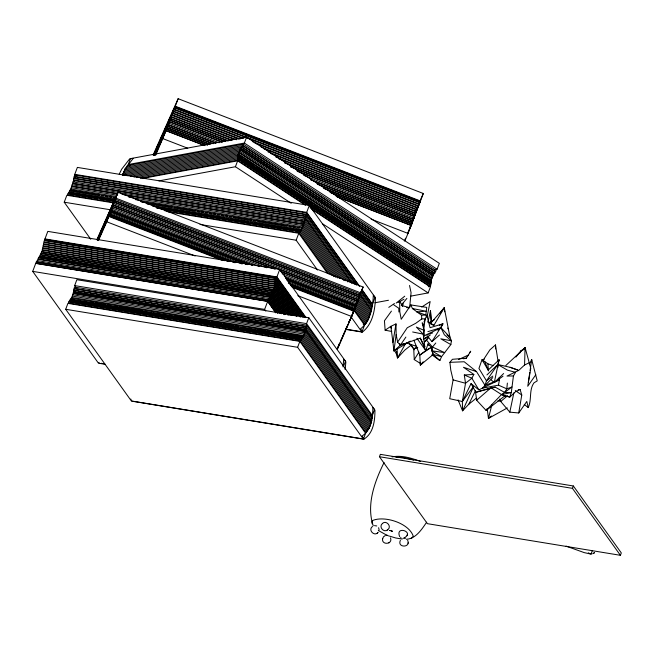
<?xml version="1.0" encoding="UTF-8"?>
<svg xmlns="http://www.w3.org/2000/svg" width="654" height="654" viewBox="0 0 654 654"><rect width="100%" height="100%" fill="white"/><g stroke="black" fill="none" stroke-linecap="round" stroke-linejoin="round"><path stroke-width="0.98" d="M476.692 398.335L476.652 400.256L486.143 410.475L504.733 395.956L509.801 397.06L515.565 391.689L520.11 389.522L521.769 395.032L518.728 412.96L509.809 412.151L500.743 401.474L499.779 399.087M486.936 374.93L497.784 364.523L507.488 370.164L515.548 372.339L513.431 375.944L507.022 376.058L518.81 370.344L524.565 364.981L525.072 347.544L505.877 365.463M414.374 349.857L411.292 345.026L404.793 350.103L397.501 358.032L396.561 354.362L396.659 351.411M410.892 304.936L412.437 308.549L421.593 315.236L425.828 314.966L426.719 307.388L410.892 304.936L401.221 319.283L399.807 311.811L399.619 301.085L402.701 306.236M423.457 328.586L425.304 318.768L421.732 318.98L415.813 323.256L407.254 327.76L397.591 342.116L400.313 345.214L420.285 338.134L424.83 346.906L423.171 334.129L423.988 330.303L422.214 322.79L423.629 326.583M406.657 307.625L409.641 307.674L411.064 292.673L409.535 285.487M382.672 538.463C381.012 545.436 393.144 544.545 390.495 537.85M403.003 538.438C416.647 532.503 394.583 524.631 399.725 536.713M400.379 540.318C396.815 548.06 411.284 547.905 407.63 540.245M342.982 366.861L343.742 359.242L345.892 361.858L345.116 369.575M507.373 383.097L506.793 388.836L504.667 392.416L501.52 394.566L486.143 410.475L487.189 408.807M420.653 362.3L420.309 365.169L433.177 354.484L441.556 356.667L450.843 344.584L451.424 340.783L449.944 337.17L444.27 307.732L430.242 323.755L433.88 325.357L444.27 307.732L444.695 311.786M524.802 349.563L525.072 347.544L522.481 350.577M531.432 361.662L531.694 359.651L537.236 380.865L533.975 382.86C528.775 390.07 531.98 399.774 528.228 407.581L524.271 404.483M391.435 311.108L384.446 320.771L385.124 330.188L390.822 326.346L395.981 323.91L396.169 334.644L393.896 350.985L410.271 341.086M528.318 382.312L529.789 372.461M530.083 370.491L531.694 359.651L529.323 364.164M395.981 323.91L392.948 342.263L393.896 350.985L400.313 345.214L405.881 337.088M476.177 398.294L468.812 404.205L462.566 410.859L462.37 401.499L471.035 383.62L478.883 389.882L482.35 388.165L498.495 385.165L499.378 379.851L499.133 377.865M453.099 379.884L449.715 398.719L462.37 401.499L465.525 383.26L464.299 374.995L473.848 374.448L471.869 378.233L465.525 383.26L453.099 379.884L450.769 370.09L449.911 362.341L452.421 359.299L466.335 358.196L470.716 351.206L469.597 352.759M513.431 375.944L511.297 392.604L509.801 397.06L501.52 394.566L490.982 387.773L475.924 392.294L471.035 383.62M426.972 317.443L430.152 301.559L421.724 307.053M407.05 535.389L407.148 534.874M407.99 543.311L408.088 542.795M382.598 538.831L383.44 536.844L385.394 535.479M509.809 412.151L513.856 392.858M427.969 322.389L430.463 310.593L431.673 321.629M491.849 404.818L488.456 418.421L507.308 407.957M122.404 175.403L125.266 168.642L133.269 158.333L129.713 158.816L121.611 169.263L119.216 174.217M495.797 381.233L499.378 379.851L482.35 388.165L485.047 385.386L486.462 380.808L497.784 364.523L499.108 359.831L488.154 370.082L482.014 359.659L478.941 368.455L486.462 380.808L492.822 376.066M421.536 363.55L420.309 365.169L419.827 355.081L425.779 350.577L428.018 343.857L431.297 347.315L433.177 354.484L439.872 360.567L441.556 356.667L431.902 350.846L432.457 347.045L435.785 343.007M592.181 550.995L591.093 554.118L584.21 552.614L566.053 546.106M105.4 364.335L98.46 363.199L32.7 271.377L35.717 263.39L267.649 301.404L275.718 312.686M37.45 260.562L37.957 259.229L269.881 297.243L281.735 313.789M90.759 239.258L64.223 202.209L66.855 195.26L113.436 202.895M75.905 175.967L74.752 174.356L77.376 167.408L309.309 205.421L375.069 297.243L372.445 304.192L362.063 289.689M75.463 177.953L74.278 176.294L74.785 174.97L306.71 212.983L358.85 285.773M74.613 181.477L73.428 179.817L73.935 178.493L305.859 216.507L305.361 217.831L352.163 283.182M68.948 192.578L70.027 190.012L116.412 197.614M72.185 184.837L72.684 183.512L304.617 221.526L304.118 222.851L72.128 184.78L71.629 186.104L118.014 193.707M65.686 309.285L67.918 303.374L299.851 341.388L365.611 433.21L363.379 439.12L131.454 401.106L65.686 309.285L297.619 347.299L363.379 439.12M75.79 287.212L74.638 285.602L76.87 279.699L308.794 317.713L374.562 409.535L372.33 415.437L370.344 415.118M69.022 301.805L69.528 300.472L301.453 338.486L367.393 430.536L367.891 429.204M74.908 291.635L73.722 289.984L74.229 288.651L306.154 326.665L305.655 327.997L371.84 420.416L370.785 423.015M71.286 298.829L73.248 293.417L305.181 331.431L303.211 336.843L299.18 336.181M122.494 175.256L124.007 171.258L240.435 149.709L433.161 275.898L434.076 273.241L241.351 147.06L240.852 148.384L433.577 274.574M124.293 171.193L125.208 168.544L242.111 146.913L434.836 273.094L435.335 271.77L242.609 145.58L242.111 146.913M125.969 168.397L126.467 167.064L242.904 145.523L435.629 271.704L436.128 270.38L243.402 144.191L127.26 165.675L126.762 167.007M129.917 165.65L128.225 164.538L130.457 158.636L246.599 137.152L439.325 263.333L437.093 269.244L434.191 269.775M98.705 239.977L106.79 221.804L112.496 206.558L272.146 268.295M97.503 240.075L114.156 202.225L359.332 297.03L353.986 309.653M97.356 240.002L114.728 200.729L359.904 295.526L354.73 307.576M97.528 239.429L115.284 199.282L360.46 294.079L355.4 305.663M97.152 239.92L117.965 192.227L363.142 287.024L355.956 304.216M154.753 155.129L169.329 121.857L221.592 142.065M154.581 155.023L170.481 118.775L227.502 140.814M154.303 154.908L171.814 115.276L234.533 139.531M155.758 155.039L166.042 130.702L204.056 145.401M154.957 154.924L168.797 123.287M154.197 154.892L172.533 113.42L239.053 139.138M242.618 138.386L173.245 111.564L172.746 112.897L240.214 138.983M153.886 154.859L174.675 107.853L419.852 202.65L414.129 215.975M178.141 98.697L174.798 107.534L419.974 202.339L423.31 193.494L178.141 98.697L153.093 155.031M238.031 155.129L238.538 153.796L431.362 279.961L432.874 275.955L240.149 149.766L238.628 153.772L123.393 175.1M240.435 149.709L240.934 148.376L433.659 274.566M430.904 282.528L431.411 281.204L238.685 155.014L238.179 156.347L365.243 239.536M430.765 283.803L431.272 282.471L238.547 156.281L238.04 157.614L429.915 283.239M238.334 157.565L237.835 158.897L430.561 285.087L431.06 283.754L238.334 157.565L133.915 176.874M242.904 145.523L243.402 144.191M140.414 178.166L237.533 160.197L238.04 158.865L430.765 285.054L430.258 286.387L428.256 286.754M158.963 180.88L235.415 166.737L237.647 160.827L305.271 205.103M128.225 164.538L244.367 143.054L246.599 137.152M265.786 311.002L264.633 309.391L267.649 301.404M267.707 301.265L268.214 299.933L36.281 261.919L35.782 263.251L267.707 301.265L276.004 312.849M275.792 279.887L276.29 278.555L44.366 240.541L43.859 241.874L275.792 279.887L302.45 317.108M276.413 278.244L279.74 269.399L47.807 231.385L44.48 240.231L276.413 278.244L304.257 317.125M278.024 313.16L268.549 299.924L269.047 298.592L279.119 312.653M275.383 281.833L275.882 280.501L43.957 242.487L43.45 243.819L275.383 281.833L300.268 316.577M280.043 313.462L269.383 298.576L269.881 297.243M270.004 296.924L270.503 295.6L38.578 257.586L38.071 258.91L270.004 296.924L281.849 313.47M274.974 283.771L275.473 282.438L43.548 244.424L43.041 245.757L274.974 283.771L298.077 316.029M270.838 295.583L271.336 294.251L39.412 256.237L38.905 257.57L270.838 295.583L284.465 314.607M274.566 285.708L275.064 284.384L43.139 246.37L42.633 247.694L274.566 285.708L296.483 316.315M271.672 294.235L272.17 292.902L40.246 254.888L39.739 256.221L271.672 294.235L285.888 314.084M272.285 292.583L272.792 291.251L40.859 253.237L40.36 254.569L272.285 292.583L288.283 314.917M274.157 287.654L274.655 286.321L42.731 248.307L42.224 249.64L274.157 287.654L294.3 315.776M273.119 291.234L273.625 289.902L41.693 251.888L41.194 253.221L273.119 291.234L290.302 315.22M273.748 289.591L274.247 288.267L42.322 250.253L41.815 251.577L273.748 289.591L292.109 315.236M317.501 270.02L296.156 240.222L298.78 233.274L167.947 211.831M359.749 286.468L306.685 212.37L309.309 205.421M356.569 284.629L306.211 214.308L306.71 212.983M305.59 216.122L306.097 214.798L74.164 176.784L73.665 178.109L305.59 216.122L354.443 284.335M329.117 274.1L299.491 232.742L299.99 231.41L156.805 207.939M152.431 206.018L300.668 230.314L300.161 231.639L295.126 230.813M140.61 201.579L301.952 228.025L300.881 230.592L254.496 222.989M304.478 221.314L305.475 218.632L73.542 180.618L72.545 183.3L304.478 221.314L347.863 281.907M344.004 280.607L303.562 224.118L304.061 222.793L345.59 280.762M302.205 228.36L303.718 224.355L125.233 195.096M297.619 347.299L299.851 341.388M372.33 415.437L306.562 323.616L308.794 317.713M300.333 340.987L300.832 339.663L68.899 301.649L68.4 302.974L300.333 340.987L366.093 432.809L366.592 431.485M305.998 326.428L306.497 325.103L74.572 287.09L74.066 288.414L305.998 326.428L371.922 418.486L371.415 419.819M301.453 338.486L300.954 339.818L70.035 301.968M301.625 338.715L302.132 337.382L70.199 299.368L69.7 300.701L103.986 306.317M143.013 311.549L70.411 299.655L70.91 298.322L302.843 336.336L302.336 337.668L265.025 331.553M305.017 331.194L305.524 329.861L73.591 291.848L73.093 293.18L305.017 331.194L370.941 423.252L368.979 428.664L302.843 336.336M305.573 329.927L306.08 328.594L74.147 290.58L73.649 291.913L305.573 329.927L371.341 421.748M337.423 349.318L354.484 309.922L290.817 285.308M343.489 366.542L345.5 361.221L279.74 269.399M346.056 329.444L361.915 332.044L364.54 325.095L354.157 310.601M371.349 307.944L371.856 306.62L361.188 291.725M363.24 324.237L365.251 324.564L365.758 323.231M366.428 322.136L365.929 323.46L354.501 307.519M367.139 321.081L366.641 322.414L355.171 306.415M367.72 319.847L367.213 321.171L355.882 305.369M370.238 313.135L371.235 310.454L359.978 294.733M369.322 315.939L369.821 314.615M404.973 240.754L411.219 225.507L337.096 196.846M409.551 228.54L414.505 216.654L297.619 171.462M410.941 224.633L415.658 213.572L284.515 162.862M411.562 222.785L416.99 210.081L270.642 153.494M412.895 219.294L417.71 208.217L263.758 148.695M254.97 143.161L418.421 206.362L417.922 207.694L261.118 147.068M367.221 430.307L366.714 431.64L300.832 339.663M371.758 418.249L372.265 416.925L306.497 325.103M368.603 428.157L368.104 429.49L302.132 337.382M430.757 281.318L431.264 279.986M410.72 296.139L428.149 292.918L430.373 287.016L312.04 209.533M379.451 456.729L380.35 454.35L573.354 485.979L621.3 552.924L620.401 555.303L427.397 523.674L379.451 456.729L572.454 488.358L620.401 555.303M572.454 488.358L573.354 485.979M591.093 554.118L591.306 553.619M96.964 239.47L117.965 192.227M97.65 240.149L111.989 207.89L266.889 267.788M97.871 240.051L111.491 209.231L259.728 266.554M97.92 240.149L110.616 211.585L247.457 264.502M98.141 240.051L109.676 214.103L235.113 262.606M98.255 240.002L109.316 215.125L229.047 261.42M153.584 155.039L175.297 106.21L420.473 201.007L415.56 212.068M153.706 154.834L175.125 106.676L420.293 201.481L415.462 212.468M153.992 154.867L173.245 111.564M154.409 155.112L170.481 118.775M155.243 154.524L167.154 127.693L209.918 144.232M155.129 155.031L166.623 129.132L207.49 144.926M359.504 295.199L363.142 287.024M352.661 312.833L353.888 310.061M354.705 308.23L357.166 302.688L282.095 273.666M353.291 311.819L356.659 304.028L284.441 276.102M338.486 345.5L339.312 343.652M345.451 329.837L346.685 327.065M348.729 322.471L349.964 319.7M351.599 316.021L355.792 306.391L286.419 279.569M337.644 347.601L338.878 344.838M340.922 340.227L342.156 337.464M342.9 335.78L345.361 330.245M346.179 328.406L347.822 324.719M348.705 322.724L349.939 319.961M350.683 318.269L354.852 308.901L288.332 283.182M337.186 349.032L354.484 309.922M419.68 201.677L423.31 193.494M413.508 217.422L418.421 206.362M412.257 221.461L415.151 214.904L290.662 166.77M410.197 226.791L413.998 217.986M407.704 233.143L412.322 222.499L323.951 188.327M404.311 241.024L405.562 238.228M407.581 233.682L411.775 224.028L330.998 192.799M473.512 386.767L462.566 410.859L458.07 399.864M423.62 337.268L424.356 335.698L423.661 323.828M468.812 404.205L475.131 391.427M423.996 322.046L426.825 315.048L430.062 327.695L442.962 323.779L440.976 327.703L437.853 330.131M519.971 352.89L521.418 350.201L515.916 357.092M402.21 306.015L403.15 304.306M405.325 343.988L397.501 358.032L397.043 349.244M498.135 361.564L499.108 359.831L494.269 382.525L491.187 379.966M420.735 363.657L414.268 359.602L418.903 352.154M482.685 360.902L489.887 349.874L495.495 344.92L498.013 361.024M384.053 462.574C374.693 481.516 366.068 504.921 373.254 525.783M433.079 340.023L431.975 341.625L427.144 335.821M421.544 364.164L423.195 361.776M426.653 522.203C421.887 529.184 415.789 538.871 406.338 539.264M424.421 342.091L426.563 340.235L428.795 337.039M535.814 374.742L527.729 386.252L530.77 368.325L525.072 347.544M518.728 412.96L526.805 401.45L528.228 407.581M462.37 401.499L473.357 386.62M440.068 313.241L444.27 307.732M401.27 305.214L406.878 298.387M401.908 304.568L403.158 303.096M378.233 532.258C374.668 537.138 367.548 529.961 372.51 526.437M424.266 341.903L428.722 336.949M449.911 362.341L464.193 361.752L476.488 371.586L485.047 385.386L492.773 377.587M503.645 373.532L494.269 382.525L503.008 376.189M362.594 331.913C372.772 323.894 374.963 310.045 375.461 297.872L373.32 295.224C372.837 307.241 370.671 320.91 360.624 328.823L362.594 331.913L346.743 329.314M382.533 523.38C378.225 526.601 383.824 533.329 387.748 529.748C392.294 526.347 385.991 519.93 382.655 523.29M439.463 335.003L431.975 341.625L442.962 323.779L439.374 325.381M507.602 395.719L500.743 401.474L497.964 400.689M411.284 538.397L412.617 537.277L413.132 535.789C408.423 522.996 384.307 515.36 372.428 520.584L371.905 522.08L372.191 523.838M467.111 356.226L468.689 354.926L458.519 359.553M491.416 416.009L488.456 418.421L487.214 408.668M593.685 553.309L594.56 552.597L592.679 553.766M396.201 303.064L404.761 296.188M482.717 360.329L484.279 359.111M364.016 439.087C373.614 433.054 374.93 420.481 374.955 410.156L372.829 407.475C372.805 417.669 371.505 430.079 362.038 436.038L364.016 439.087L249.043 420.244M475.352 390.454L476.652 400.256L490.982 387.773L495.25 387.184L504.667 392.416L511.976 386.996L506.793 388.836L498.495 385.165M377.195 533.198L377.611 532.896M387.332 530.051L387.748 529.748M388.868 542.877L389.277 542.575M388.762 307.364L394.452 303.521M429.416 322.831L434.256 319.773M423.383 339.099L430.316 335.012M416.345 347.372L413.72 348.925L414.268 359.602M416.9 338.265L425.779 350.577L431.297 347.315L419.827 355.081L413.9 340.211M398.057 302.565L403.927 299.238M423.375 339.189L428.501 336.663M403.87 343.481L400.313 345.214L399.627 343.448M524.565 364.981L529.119 362.815M485.047 385.386L493.999 381.928M432.719 332.878L424.356 335.698L440.976 327.703L449.944 337.17L446.968 334.832M417.775 347.568L413.72 348.925L409.551 343.702M427.88 331.635L440.976 327.703L444.336 334.742L451.424 340.783L440.796 338.805L450.843 344.584M475.924 392.294L495.25 387.184M463.424 358.784L466.335 358.196M124.71 169.877L240.934 148.376M123.5 172.591L239.642 151.099L432.368 277.296M122.993 173.931L239.135 152.439L431.861 278.62L239.135 152.447M126.901 175.689L238.685 155.014M130.408 176.286L238.547 156.281M136.711 177.602L238.04 158.865M142.801 178.37L237.647 160.827M432.834 273.47L434.836 273.094M374.914 302.769L388.46 300.26M392.106 456.868C401.818 455.061 411.668 458.102 420.669 461.552M374.505 525.612L376.729 525.955M518.23 389.67L520.11 389.522M386.612 535.266L387.397 535.324M391.394 530.631C389.457 531.146 394.436 532.086 391.738 530.713M395.744 456.974L403.575 457.571L413.843 460.114M504.667 392.416L511.297 392.604L501.52 394.566L504.733 395.956M391.239 530.607L389.383 530.443L390.013 530.517M402.21 539.084L395.662 537.972L389.392 536.076M404.401 538.128L405.455 538.365M74.752 174.356L306.685 212.37M74.278 176.294L306.211 214.308M73.428 179.817L305.361 217.831M73.044 181.951L304.977 219.989M122.053 194.369L303.562 224.118M117.164 193.78L71.785 186.341L70.272 190.347L99.522 195.137M71.286 187.682L117.671 195.276M128.764 197.091L303.219 225.687L341.126 278.637M70.779 189.014L116.159 196.445M135.313 199.593L302.712 227.02L339.442 278.318M101.534 195.472L103.553 195.799M105.572 196.126L107.583 196.462M109.602 196.789L111.621 197.124M113.633 197.451L115.652 197.786M141.869 202.078L143.888 202.413M145.907 202.74L147.918 203.075M149.938 203.402L172.125 207.04M174.136 207.367L195.317 210.841M197.328 211.168L199.347 211.504M201.367 211.831L203.386 212.158M205.397 212.493L207.416 212.82M209.435 213.155L211.446 213.482M213.466 213.817L215.485 214.144M217.496 214.479L219.515 214.806M221.534 215.133L223.554 215.468M225.565 215.795L227.584 216.131M229.603 216.458L231.614 216.793M233.633 217.12L251.782 220.096M253.801 220.423L255.82 220.758M257.839 221.085L287.081 225.883M289.093 226.21L291.112 226.537M293.131 226.873L295.142 227.2M297.161 227.535L299.18 227.862M69.455 191.246L115.905 198.939M147.093 203.974L301.453 229.35M115.12 199.903L68.735 192.301L68.237 193.625L97.479 198.415M69.953 192.742L113.314 199.854M153.657 206.46L224.24 218.035M226.259 218.362L228.271 218.689M230.29 219.025L248.438 222M250.457 222.327L252.477 222.662M114.45 200.999L68.065 193.396L67.558 194.728L113.951 202.331M99.498 198.751L113.616 201.064M156.976 208.168L293.106 230.486M164.367 210.596L299.491 232.742M64.223 202.209L110.812 209.844M200.018 224.461L296.156 240.222M44.987 238.898L276.912 276.912L305.941 317.443M44.791 239.364L276.724 277.378L305.565 317.656M269.383 298.576L37.123 260.578L36.616 261.911L268.549 299.924M32.7 271.377L264.633 309.391M74.638 285.602L306.562 323.616M73.722 289.984L305.655 327.997M72.741 294.75L304.674 332.755L370.434 424.585M72.242 296.09L304.175 334.096L369.927 425.926M71.736 297.415L303.718 335.51L369.477 427.332M91.454 302.132L93.465 302.467M95.484 302.794L97.503 303.129M99.522 303.456L101.534 303.791M103.553 304.118L105.572 304.445M107.583 304.78L109.602 305.107M115.652 306.105L117.671 306.432M119.69 306.767L121.701 307.094M123.72 307.421L125.74 307.756M127.751 308.083L129.77 308.418M131.789 308.745L133.8 309.08M135.819 309.407L137.839 309.734M139.858 310.07L141.869 310.397M175.149 315.849L177.169 316.184M179.18 316.511L181.199 316.847M183.218 317.174L185.229 317.509M187.248 317.836L189.268 318.171M199.347 319.822L201.367 320.149M203.386 320.485L205.397 320.812M207.416 321.139L209.435 321.474M211.446 321.801L213.466 322.136M215.485 322.463L217.504 322.798M219.515 323.125L221.534 323.452M223.554 323.787L225.565 324.114M227.584 324.449L229.603 324.776M231.614 325.112L233.633 325.439M235.653 325.774L237.672 326.101M258.845 329.575L260.864 329.902M262.875 330.229L264.895 330.564M283.043 333.54L285.062 333.867M287.081 334.202L289.093 334.529M291.112 334.856L293.131 335.191M295.15 335.518L297.161 335.854M145.033 311.884L147.052 312.211M149.063 312.547L151.082 312.874M153.101 313.209L155.112 313.536M157.132 313.871L175.28 316.838M177.299 317.174L179.319 317.501M181.33 317.836L234.778 326.591M236.797 326.926L238.808 327.253M240.827 327.589L254.946 329.902M256.965 330.229L258.976 330.564M260.995 330.891L263.014 331.218M105.997 306.652L108.016 306.979M110.035 307.315L299.614 338.388M101.166 363.281L104.133 363.771M133.081 401.237L248.054 420.081M412.437 308.549L425.983 311.206L416.68 311.925L425.828 314.966M385.124 330.188L391.754 331.488M412.649 331.979L423.171 334.129L416.361 327.057L423.988 330.303M510.136 367.311L517.894 370.074L510.136 367.311L497.784 364.523L498.005 367.295M402.047 305.598L409.641 307.674M590.178 553.84L588.322 552.826M406.714 343.064L416.753 346.424M476.488 371.586L463.482 367.295L473.848 374.448M482.014 359.659L487.909 363.82L493.279 365.611M174.177 109.177L419.353 203.983M243.778 138.231L173.457 111.041L173.964 109.708L419.132 204.506L418.634 205.838L252.33 141.534M172.027 114.744L236.65 139.735M268.009 151.859L417.203 209.55M171.315 116.608L232.129 140.12M275.849 157.025L416.484 211.406M230.968 140.283L171.103 117.131L170.596 118.464L228.565 140.872M278.481 158.652L416.279 211.929L415.772 213.261L284.629 162.552M169.975 120.099L225.099 141.411M169.95 120.205L225.066 141.517M290.638 166.868L415.127 215.011M169.451 121.538L222.662 142.114M296.785 170.776L414.628 216.335M168.83 123.181L219.164 142.768M303.767 175.362L413.974 218.093M168.299 124.62L215.812 142.989M310.846 179.736L413.475 219.417M168.274 124.718L215.787 143.095M310.822 179.834L413.451 219.523M167.776 126.05L213.384 143.692M316.969 183.741L412.944 220.848M212.313 143.635L167.653 126.369L166.1 130.563L205.062 145.621M317.803 184.42L412.829 221.166L411.268 225.36L336.197 196.331M167.122 127.8L209.885 144.338M323.926 188.426L412.298 222.597M330.074 192.333L411.799 223.93M166.598 129.23L207.465 145.033M163.026 138.689L187.731 148.237M371.137 219.155L408.202 233.486M115.733 198.129L360.91 292.927M114.785 200.614L359.953 295.412M114.229 202.061L359.406 296.859M113.649 203.558L358.825 298.363M113.15 204.89L358.318 299.696M275.072 269.227L112.57 206.394L113.068 205.062L358.245 299.867L357.746 301.192L280.77 271.426M280.697 271.598L357.673 301.363L354.354 310.233L307.789 292.232M111.049 210.416L252.64 265.164M285.904 278.024L356.226 305.214M110.984 210.563L252.575 265.311M285.839 278.179L356.16 305.369M110.551 211.741L247.392 264.657M286.354 279.716L355.727 306.546M110.117 212.918L242.201 264.003M287.817 281.629L355.286 307.723M109.61 214.259L235.048 262.761M289.215 283.705L354.787 309.056M110.125 215.804L167.146 237.843M169.043 238.579L227.96 261.363M290.678 285.618L305.884 291.496M109.022 215.902L224.951 260.733M291.471 286.452L354.198 310.699M108.809 216.449L222.842 260.545M292.215 287.368L353.986 311.255M106.79 221.804L195.162 255.976M297.799 295.665L351.966 316.61M386.489 535.037L388.607 535.937M464.299 374.995L471.869 378.233L478.883 389.882M385.974 534.743L378.314 530.476M401.082 537.931L400.55 537.572M244.367 143.054L437.093 269.244M238.89 155.685L242.299 157.916M244.858 159.592L253.384 165.176M256.793 167.416L261.06 170.203M262.761 171.323L267.028 174.111M268.737 175.231L270.437 176.343M273.854 178.583L278.113 181.371M279.822 182.491L284.081 185.278M285.79 186.398L289.199 188.63M291.758 190.306L295.167 192.538M297.725 194.213L301.142 196.445M303.701 198.121L306.252 199.797M308.811 201.473L312.228 203.705M314.787 205.381L318.196 207.612M320.754 209.288L324.163 211.52M326.722 213.196L329.281 214.872M332.69 217.103L336.957 219.899M338.658 221.011L341.216 222.687M343.775 224.363L348.042 227.159M349.743 228.271L354.01 231.066M355.719 232.178L359.978 234.974M361.687 236.086L365.096 238.326M367.654 239.993L371.063 242.233M373.622 243.909L377.039 246.141M378.74 247.253L382.149 249.485M384.707 251.161L388.124 253.4M390.683 255.068L399.21 260.652M402.619 262.892L405.178 264.568M408.587 266.799L416.263 271.819M419.672 274.059L423.939 276.846M425.64 277.966L429.907 280.754M366.951 240.656L430.054 281.972M237.533 160.197L305.753 204.865M310.021 207.653L430.258 286.387M235.415 166.737L291.21 203.263M322.487 223.742L428.149 292.918M428.068 321.515L433.88 325.357M393.863 304.936L398.785 308.247L398.915 311.983M515.278 390.528L521.769 395.032M431.877 354.779L439.872 360.567M426.563 340.235L432.457 347.045L444.712 352.637L431.902 350.846L433.177 354.484M361.809 289.91L372.478 304.805L371.971 306.129L361.31 291.243M306.097 214.798L356.455 285.111M360.689 293.057L371.627 308.328L371.12 309.653L359.863 293.94M305.475 218.632L351.68 283.157M304.968 219.965L349.416 282.029M359.479 296.066L370.744 311.811M358.531 296.802L370.377 313.348L369.878 314.672L358.564 298.894M357.632 299.63L369.477 316.176L367.965 320.182L355.866 303.301M357.125 300.963L368.979 317.517M356.626 302.295L368.472 318.85M301.952 228.025L337.75 277.991M301.38 229.26L335.813 277.329M300.668 230.314L333.842 276.634M299.99 231.41L331.39 275.252M353.994 308.843L365.251 324.564M298.78 233.274L327.621 273.544M351.533 317.542L361.915 332.044M276.29 278.555L304.135 317.435M275.882 280.501L301.952 316.896M275.473 282.438L300.358 317.182M275.064 284.384L297.578 315.817M274.655 286.321L295.984 316.103M305.524 329.861L371.284 421.683M274.247 288.267L293.801 315.563M273.625 289.902L291.986 315.547M272.792 291.251L289.967 315.244M272.17 292.902L288.169 315.236M271.336 294.251L285.561 314.108M270.503 295.6L284.13 314.623M268.214 299.933L277.688 313.168M130.767 399.038L131.094 399.553M131.756 400.567L132.092 401.074M98.852 362.439L99.179 362.962M428.018 343.857L428.991 345.606M447.737 328.055L448.562 329.608M423.906 345.116L424.83 346.906M394.722 350.773L396.561 354.362M378.609 527.713L379.107 529.895M420.285 338.134L425.779 350.577M484.908 361.875L488.154 370.082M391.452 328.12L390.822 326.346L392.948 342.263L392.899 340.333M396.169 334.644L397.591 342.116M487.909 363.82L488.399 370.924M430.463 310.593L430.888 321.654M421.593 315.236L421.732 318.98M495.495 344.92L495.577 348.958M406.322 545.64L406.322 545.64"/></g></svg>
